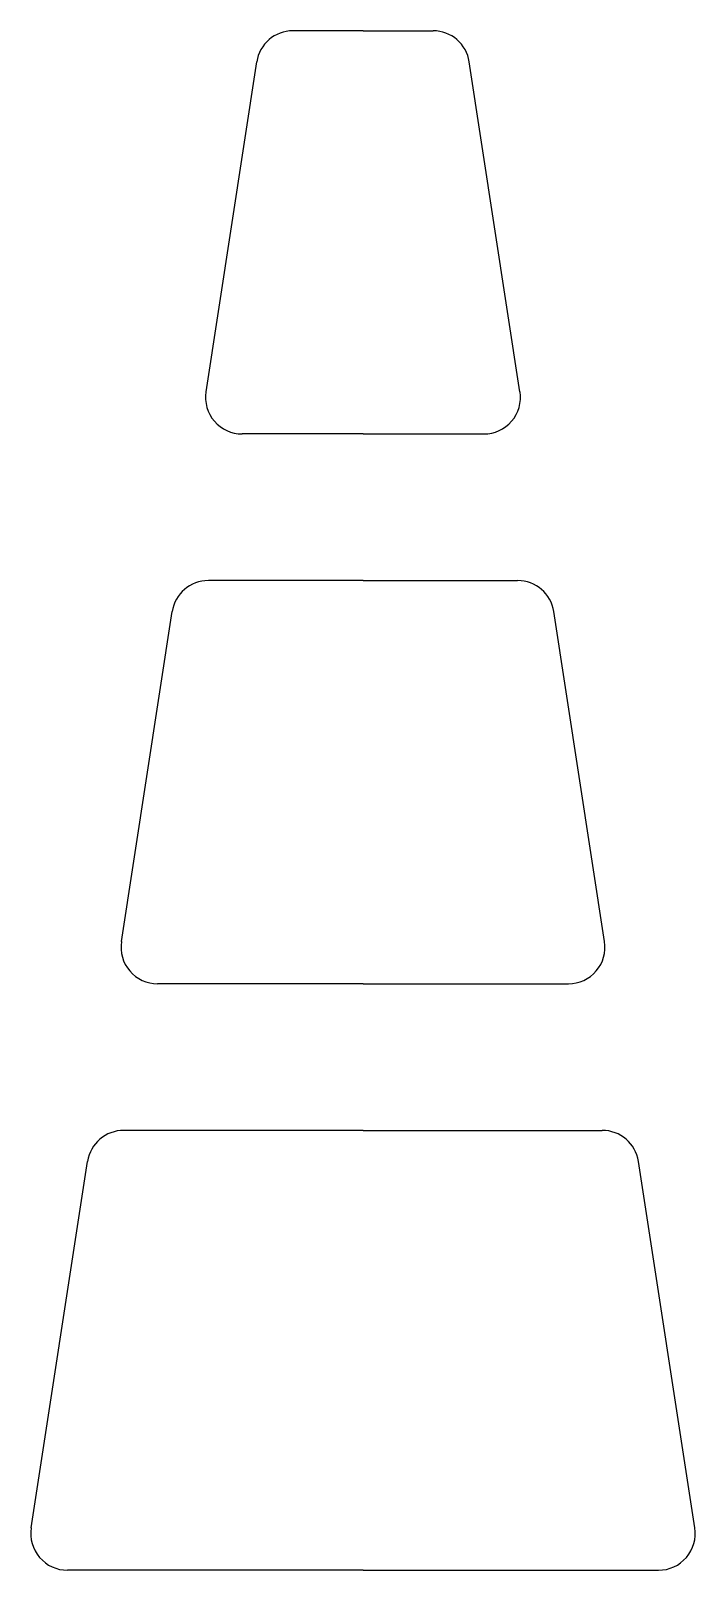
# Model space of a CAD drawing. Header units: inches. Extents: x -45 to 45, y 25 to 235.
import ezdxf

# ---------------------------------------------------------------- set-up
doc = ezdxf.new("R2010")
doc.units = ezdxf.units.IN
doc.header["$MEASUREMENT"] = 0

msp = doc.modelspace()

# ---------------------------------------------------------------- linework, layer by layer
for p, q in [((0, 235), (-9.56, 235)), ((0, 235), (9.56, 235)), ((-21.42, 185.76), (-14.5, 230.76)), ((21.42, 185.76), (14.5, 230.76)), ((0, 180), (-16.48, 180)), ((0, 180), (16.48, 180)), ((0, 160), (-21.1, 160)), ((0, 160), (21.1, 160)), ((-32.96, 110.76), (-26.04, 155.76)), ((32.96, 110.76), (26.04, 155.76)), ((0, 105), (-28.02, 105)), ((0, 105), (28.02, 105)), ((0, 85), (-32.63, 85)), ((0, 85), (32.63, 85)), ((-45.27, 30.76), (-37.58, 80.76)), ((45.27, 30.76), (37.58, 80.76)), ((0, 25), (-40.33, 25)), ((0, 25), (40.33, 25))]:
    msp.add_line(p, q)
for centre, start, end in [((-9.56, 230), 90, 171.2538), ((9.56, 230), 8.7462, 90), ((-16.48, 185), 171.2538, 270), ((16.48, 185), 270, 8.7462), ((-21.1, 155), 90, 171.2538), ((21.1, 155), 8.7462, 90), ((-28.02, 110), 171.2538, 270), ((28.02, 110), 270, 8.7462), ((-32.63, 80), 90, 171.2538), ((32.63, 80), 8.7462, 90), ((-40.33, 30), 171.2538, 270), ((40.33, 30), 270, 8.7462)]:
    msp.add_arc(centre, 5, start, end)

doc.saveas('drawing.dxf')
